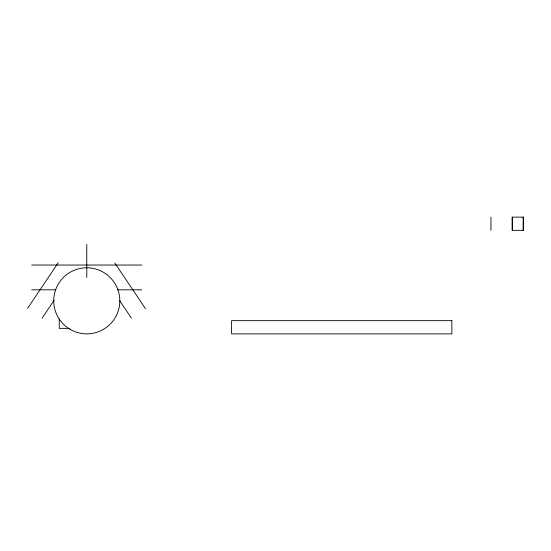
<?xml version="1.0" encoding="UTF-8"?>
<svg xmlns="http://www.w3.org/2000/svg" width="551" height="551" viewBox="0 0 551 551"><rect width="100%" height="100%" fill="white"/><g stroke="black" fill="none" stroke-linecap="round" stroke-linejoin="round"><path stroke-width="0.83" d="M27.55 308.422L58.248 262.71M42.083 318.182L54.074 300.323M31.703 265.038L141.841 265.038M31.703 289.819L55.796 289.819M117.749 289.819L141.841 289.819M69.564 328.362L59.239 328.362L59.239 318.898M114.828 263.02L145.526 308.739M119.471 300.323L131.462 318.182M523.133 217.128L523.133 230.346M512.437 217.128L512.437 230.346M490.962 217.128L490.962 230.346M86.776 244.437L86.776 277.477M523.45 217.128L512.12 217.128L512.12 230.346L523.45 230.346L523.45 217.128M451.861 320.654L231.599 320.654L231.599 333.872L451.861 333.872L451.861 320.654M70.252 329.443A33.039 33.039 0 0 0 119.815 300.832A33.039 33.039 0 0 0 70.252 272.215A33.039 33.039 0 0 0 70.252 329.443"/></g></svg>
